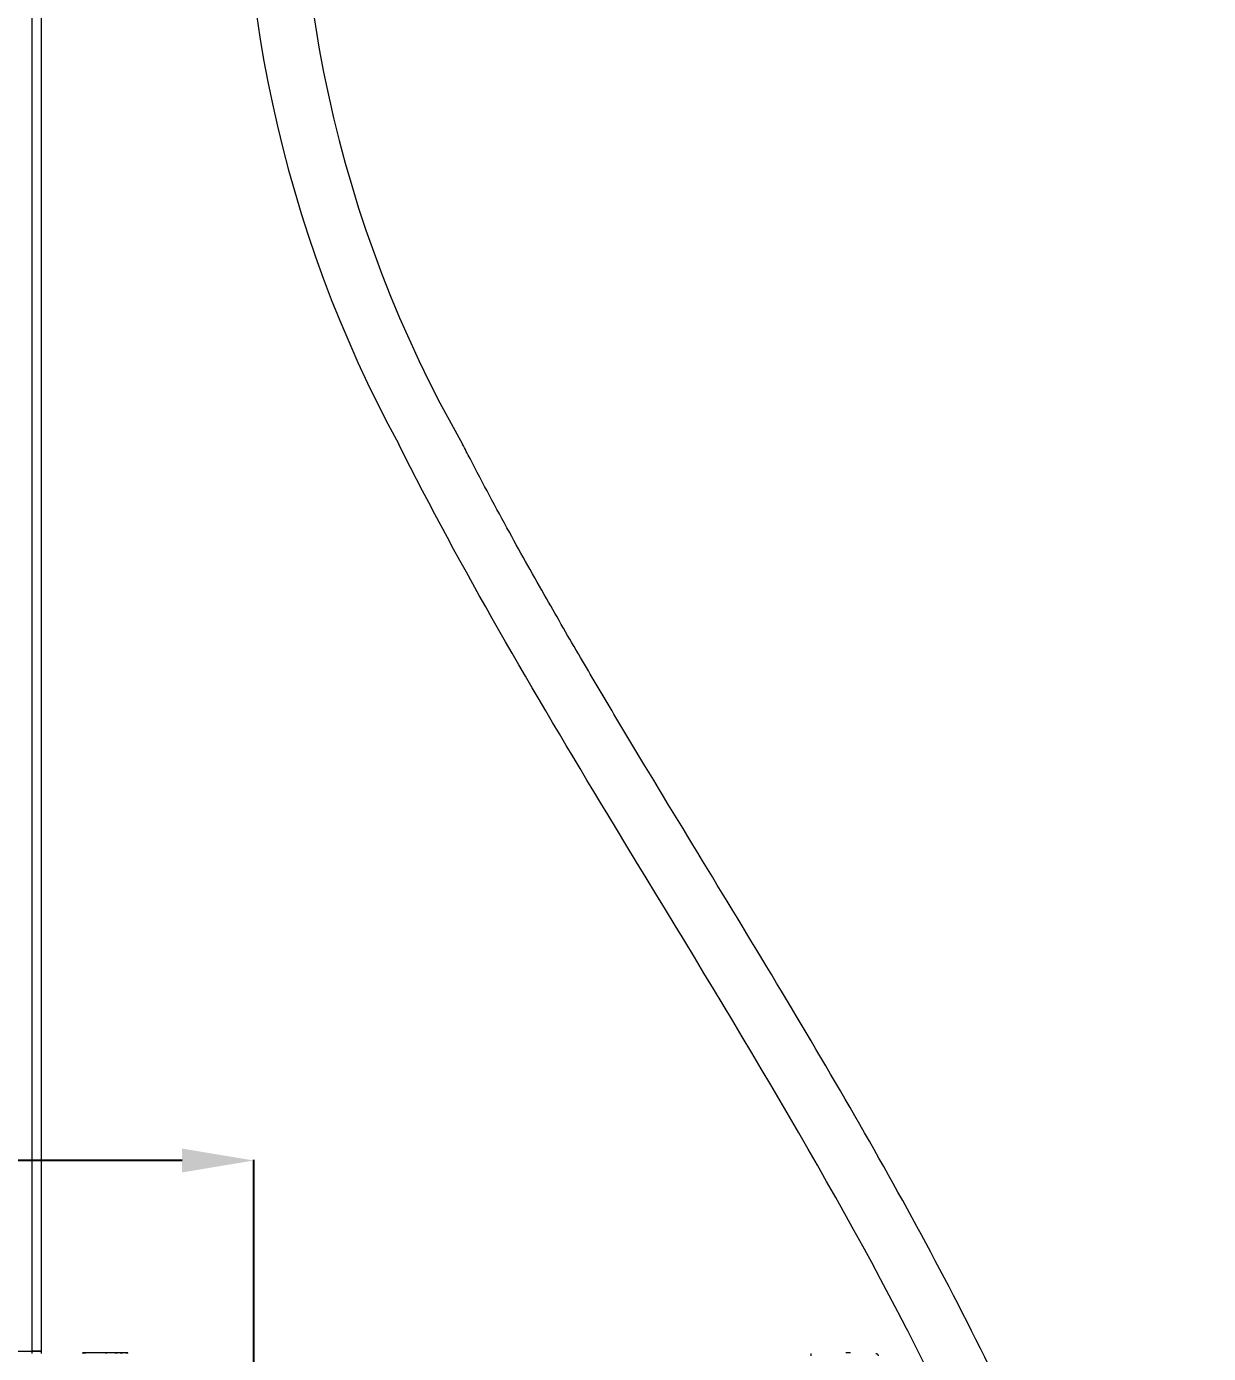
# Model space of a CAD drawing. Header units: millimetres. Extents: x -6909 to -4533, y -2578 to 782.
# Drawn here: x -5927.7 to -5663.6, y -1340.2 to -1043.6 of the extents above; entities that cross this region are included whole.
import ezdxf

# ---------------------------------------------------------------- set-up
doc = ezdxf.new("R2010")
doc.units = ezdxf.units.MM
doc.styles.get("Standard").update_dxf_attribs({"font": 'arial.ttf'})
doc.dimstyles.get("Standard").update_dxf_attribs({"dimtxt": 16, "dimasz": 16, "dimexe": 0.18, "dimexo": 0.0625, "dimgap": 3.5, "dimtad": 0, "dimdec": 1, "dimdsep": 46, "dimtxsty": 'Standard', "dimcen": 0.09, "dimclrd": 3, "dimclre": 3, "dimclrt": 3, "dimadec": 0, "dimazin": 0, "dimtfac": 1, "dimtdec": 1, "dimtofl": 0, "dimtmove": 0, "dimatfit": 3, "dimfxl": 1, "dimtolj": 1, "dimtzin": 0, "dimarcsym": 0})

# ---------------------------------------------------------------- blocks, each defined once
blk = doc.blocks.new('*D147')
at = {"color": 3, "lineweight": -2, "transparency": 16777216}
for p, q in [((-6026.91, -1297.06), (-6221.05, -1297.06)), ((-6026.91, -1348.62), (-6026.91, -1296.88)), ((-5892.91, -1297.06), (-6010.91, -1297.06)), ((-5876.91, -1348.62), (-5876.91, -1296.88))]:
    blk.add_line(p, q, dxfattribs=at)
at = {"color": 3, "lineweight": 18, "transparency": 16777216}
for points in [[(-6010.91, -1294.39), (-6010.91, -1299.72), (-6026.91, -1297.06)], [(-5892.91, -1294.39), (-5892.91, -1299.72), (-5876.91, -1297.06)]]:
    blk.add_solid(points, dxfattribs=at)
at = {"layer": 'Defpoints', "color": 0, "lineweight": 18, "transparency": 16777216}
for p in [(-5876.91, -1297.06), (-6026.91, -1348.68), (-5876.91, -1348.68)]:
    blk.add_point(p, dxfattribs=at)
at = {"color": 3, "lineweight": 18, "transparency": 16777216, "insert": (-6131.98, -1284.65), "char_height": 16, "attachment_point": 5}
blk.add_mtext('\\A1;{\\fGulim|b0|i0|c129|p50;배관} {\\fGulim|b0|i0|c129|p50;거리 }150%%P10', dxfattribs=at)

msp = doc.modelspace()

# ---------------------------------------------------------------- linework, layer by layer
at = {"linetype": 'Continuous', "lineweight": 13}
for p, q in [((-5926.41, -1339.68), (-5926.41, -369.39)), ((-5926.41, -1340.18), (-5926.41, -1339.68)), ((-5915.12, -1340.08), (-5915.12, -1340.18)), ((-5914.76, -1340.18), (-5914.76, -1340.08)), ((-5914.55, -1340.08), (-5914.55, -1340.18)), ((-5909.91, -1340.08), (-5909.91, -1340.18)), ((-5907.73, -1340.18), (-5907.73, -1340.08)), ((-5907.51, -1340.08), (-5907.51, -1340.18)), ((-5907.47, -1340.18), (-5907.47, -1340.08)), ((-5906.6, -1340.18), (-5906.6, -1340.08)), ((-5906.39, -1340.08), (-5906.39, -1340.18)), ((-5906.3, -1340.18), (-5906.3, -1340.08)), ((-5905.32, -1340.18), (-5905.32, -1340.08)), ((-5905.1, -1340.08), (-5905.1, -1340.18)), ((-5905.06, -1340.18), (-5905.06, -1340.08))]:
    msp.add_line(p, q, dxfattribs=at)
at = {"linetype": 'Continuous', "lineweight": 18}
for p, q in [((-5924.41, -369.39), (-5924.41, -1339.68)), ((-5977.41, -1339.68), (-5926.41, -1339.68)), ((-5977.41, -1339.68), (-5926.41, -1339.68)), ((-5924.41, -1339.68), (-5926.41, -1339.68)), ((-5926.41, -1339.68), (-5924.41, -1339.68)), ((-5924.41, -1339.68), (-5924.41, -1340.18)), ((-5915.17, -1340.08), (-5915.12, -1340.08)), ((-5915.17, -1340.08), (-5915.17, -1340.18)), ((-5914.76, -1340.08), (-5915.12, -1340.08)), ((-5914.55, -1340.08), (-5914.76, -1340.08)), ((-5909.95, -1340.08), (-5914.55, -1340.08)), ((-5909.91, -1340.08), (-5909.95, -1340.08)), ((-5909.95, -1340.08), (-5909.95, -1340.18)), ((-5907.73, -1340.08), (-5909.91, -1340.08)), ((-5907.51, -1340.08), (-5907.73, -1340.08)), ((-5907.47, -1340.08), (-5907.51, -1340.08)), ((-5907.47, -1340.08), (-5907.43, -1340.08)), ((-5907.43, -1340.18), (-5907.43, -1340.08)), ((-5906.6, -1340.08), (-5907.43, -1340.08)), ((-5906.39, -1340.08), (-5906.6, -1340.08)), ((-5906.3, -1340.08), (-5906.39, -1340.08)), ((-5906.3, -1340.08), (-5906.25, -1340.08)), ((-5905.32, -1340.08), (-5906.25, -1340.08)), ((-5906.25, -1340.18), (-5906.25, -1340.08)), ((-5905.1, -1340.08), (-5905.32, -1340.08)), ((-5905.06, -1340.08), (-5905.1, -1340.08)), ((-5905.06, -1340.08), (-5905.02, -1340.08)), ((-5905.02, -1340.18), (-5905.02, -1340.08)), ((-5743.61, -1340.08), (-5744.61, -1340.08))]:
    msp.add_line(p, q, dxfattribs=at)
at = {"lineweight": 18}
for centre, radius, start, end in [((-5591.27, -1000.35), 275.28, 174.8316, 209.7553), ((-5594.39, -1000.87), 284.76, 175.8014, 208.5524)]:
    msp.add_arc(centre, radius, start, end, dxfattribs=at)
at = {"linetype": 'Continuous', "lineweight": 18}
for points, knots in [([(-5726.28, -1344.04), (-5727.86, -1340.88), (-5749.49, -1298.27), (-5792.27, -1229.87), (-5830.54, -1164.88), (-5844.52, -1136.97)], [0, 0, 0, 0, 0.0253141, 0.3414284, 0.5718809, 0.5718809, 0.5718809, 0.5718809]), ([(-5761.82, -1673.46), (-5758.81, -1673.45), (-5752.23, -1673.07), (-5742.47, -1671.26), (-5733.02, -1668.36), (-5724.83, -1664.77), (-5717.89, -1660.8), (-5711.29, -1656.14), (-5704.85, -1650.56), (-5698.4, -1643.69), (-5692.43, -1636.02), (-5686.27, -1626.55), (-5680.22, -1615.08), (-5674.65, -1601.47), (-5670.21, -1586.86), (-5666.96, -1571.54), (-5664.83, -1555.77), (-5663.58, -1537.08), (-5663.74, -1515.54), (-5665.77, -1491.43), (-5669.39, -1467.72), (-5674.91, -1442.15), (-5682.71, -1414.99), (-5693.02, -1386.49), (-5705.56, -1357.2), (-5720.3, -1327.21), (-5737.05, -1296.5), (-5754.48, -1266.64), (-5772.16, -1237.42), (-5786.34, -1214.14), (-5796.88, -1196.57), (-5804.15, -1184.25), (-5811.83, -1170.98), (-5820.11, -1156.2), (-5826.29, -1144.66), (-5829.7, -1138.05), (-5830.26, -1136.97)], [0, 0, 0, 0, 0.0116386, 0.0256505, 0.0383834, 0.0498737, 0.0601415, 0.069166, 0.0808857, 0.0927518, 0.105033, 0.1177469, 0.1353745, 0.1537438, 0.1727746, 0.1923133, 0.2120438, 0.231928, 0.2619406, 0.2919928, 0.3218271, 0.3511643, 0.3894525, 0.4272049, 0.4645478, 0.5089071, 0.5527956, 0.596297, 0.6393368, 0.6817688, 0.6992341, 0.716669, 0.7357777, 0.7570906, 0.7805289, 0.785087, 0.785087, 0.785087, 0.785087]), ([(-5737.91, -1340.18), (-5737.88, -1340.18), (-5737.85, -1340.19), (-5737.78, -1340.2), (-5737.75, -1340.21), (-5737.69, -1340.23), (-5737.66, -1340.25), (-5737.61, -1340.29), (-5737.58, -1340.31), (-5737.54, -1340.35), (-5737.52, -1340.38), (-5737.48, -1340.43), (-5737.47, -1340.46), (-5737.44, -1340.52), (-5737.43, -1340.55), (-5737.42, -1340.62), (-5737.41, -1340.65), (-5737.41, -1340.68)], [0, 0, 0, 0, 0.125, 0.125, 0.25, 0.25, 0.375, 0.375, 0.5, 0.5, 0.625, 0.625, 0.75, 0.75, 0.875, 0.875, 1, 1, 1, 1])]:
    msp.add_open_spline(points, degree=3, knots=knots, dxfattribs=at)
at = {"linetype": 'Continuous', "lineweight": 13}
msp.add_open_spline([(-5752.41, -1340.68), (-5752.41, -1340.65), (-5752.41, -1340.62), (-5752.41, -1340.55), (-5752.41, -1340.52), (-5752.41, -1340.46), (-5752.41, -1340.43), (-5752.41, -1340.38), (-5752.41, -1340.35), (-5752.41, -1340.31), (-5752.41, -1340.29), (-5752.41, -1340.25), (-5752.41, -1340.23), (-5752.41, -1340.21), (-5752.41, -1340.2), (-5752.41, -1340.19), (-5752.41, -1340.18), (-5752.41, -1340.18)], degree=3, knots=[0, 0, 0, 0, 0.125, 0.125, 0.25, 0.25, 0.375, 0.375, 0.5, 0.5, 0.625, 0.625, 0.75, 0.75, 0.875, 0.875, 1, 1, 1, 1], dxfattribs=at)

# ---------------------------------------------------------------- dimensions: what is measured, and where the dimension line sits
at = {"color": 1, "lineweight": 18}
dim = msp.add_linear_dim(base=(-5876.91, -1297.06), p1=(-6026.91, -1348.68), p2=(-5876.91, -1348.68), text='{\\fGulim|b0|i0|c129|p50;배관} {\\fGulim|b0|i0|c129|p50;거리 }<>%%P10', dimstyle='Standard', override={"dimtad": 3}, dxfattribs=at)
dim.commit()
dim.dimension.update_dxf_attribs({"geometry": '*D147', "text_midpoint": (-6131.98, -1297.06), "dimtype": 160})

doc.saveas('drawing.dxf')
